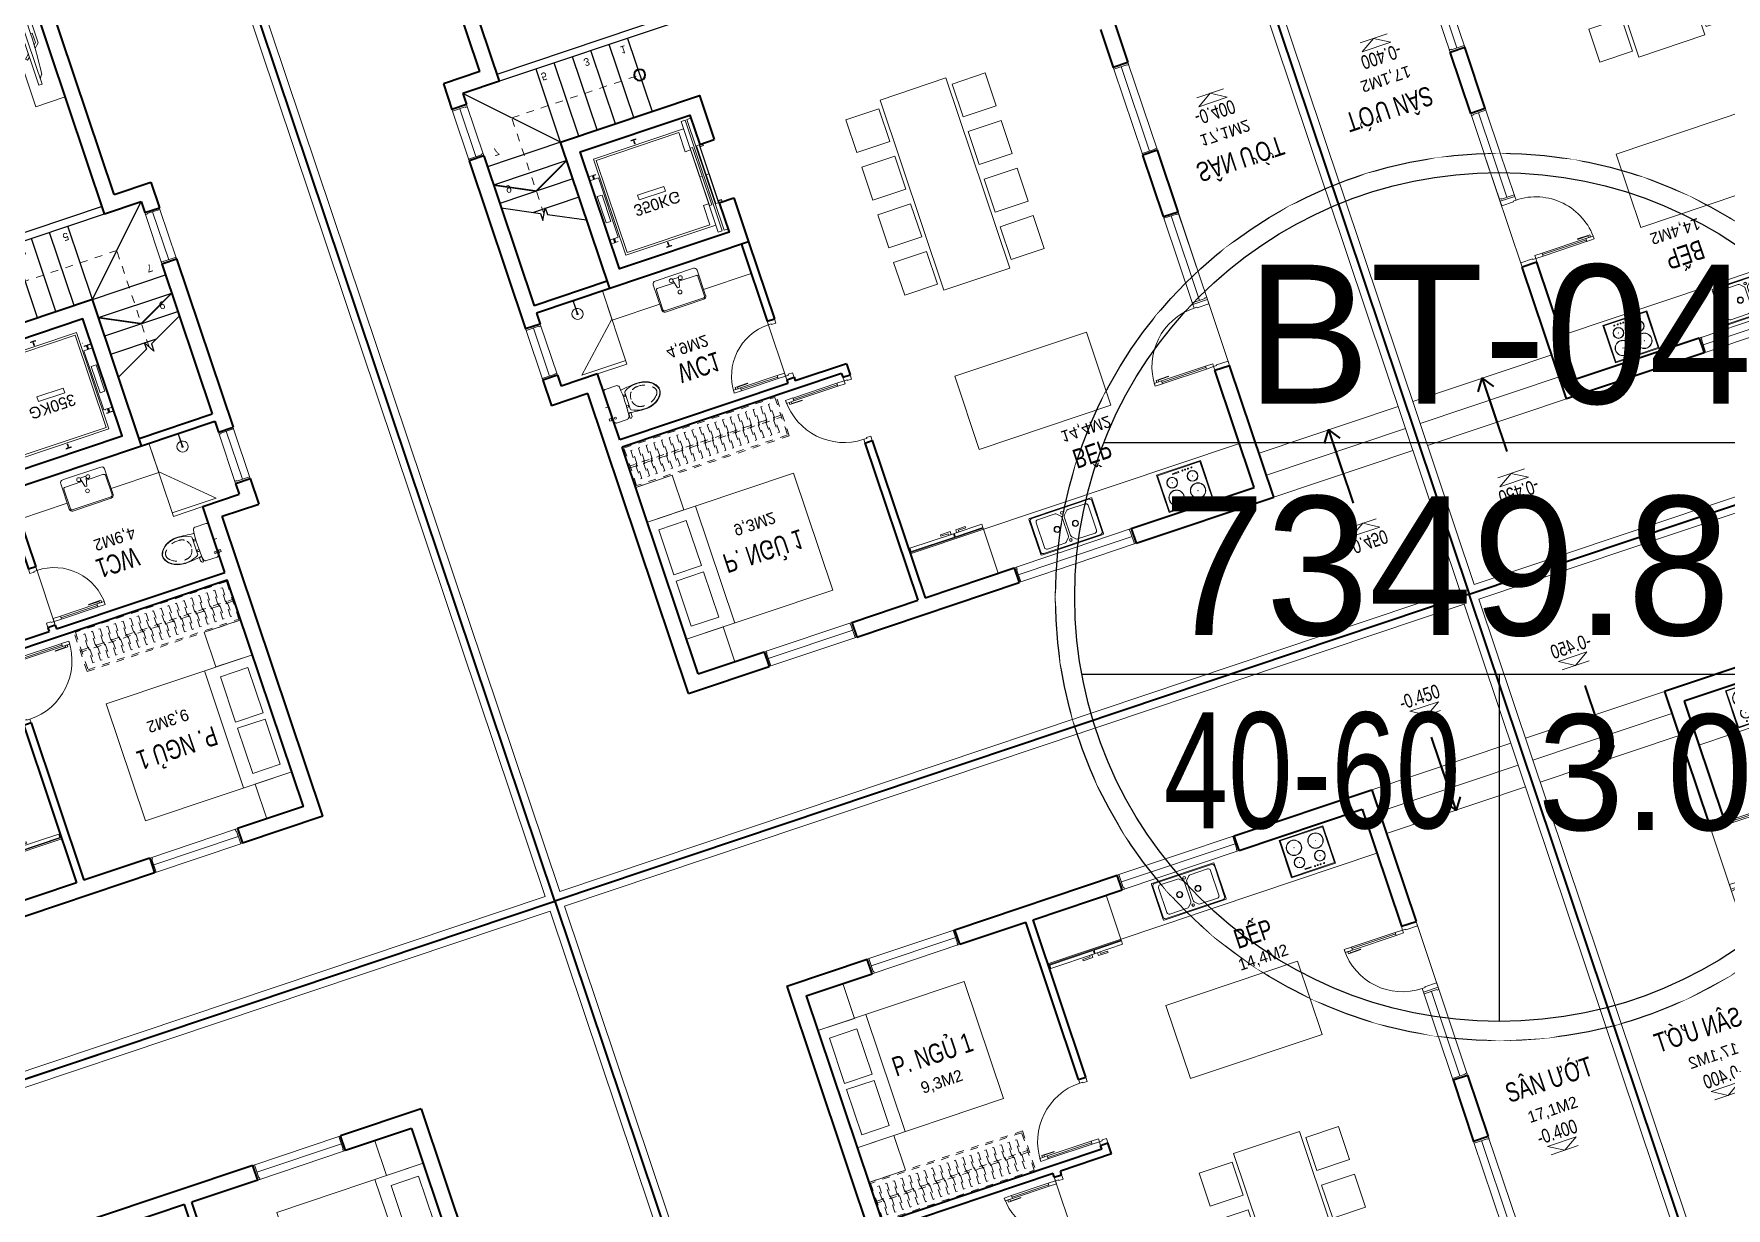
# Model space of a CAD drawing. Header units: metres. Extents: x 551291 to 569219, y 2064429 to 2066248.
# Drawn here: x 552785.29 to 552807.22, y 2065608.43 to 2065623.65 of the extents above; entities that cross this region are included whole.
import ezdxf
from ezdxf.enums import TextEntityAlignment as Align

# ---------------------------------------------------------------- set-up
doc = ezdxf.new("R2010")
doc.units = ezdxf.units.M
for name, pattern in [('$AUDIT_BAD_LTYPE2', [0]), ('CENTER', [2, 1.25, -0.25, 0.25, -0.25]), ('DASHDOT2', [0.5, 0.25, -0.125, 0, -0.125]), ('DOT', [0.25, 0, -0.25]), ('HIDDEN2', [0.1875, 0.125, -0.0625]), ('X-5M-G-MB PHONGNGU$0$HIDDEN2', [0.1875, 0.125, -0.0625]), ('xref-thap C (mb tang 32-2)$0$HIDDEN', [0.375, 0.25, -0.125])]:
    doc.linetypes.add(name, pattern=pattern)
doc.layers.get('0').update_dxf_attribs({"linetype": 'CONTINUOUS'})
for name, color, linetype, lineweight in [('-CONCRETE', 1, 'CONTINUOUS', 35), ('-DOOR', 137, 'CONTINUOUS', 9), ('-FURNITURE', 46, 'CONTINUOUS', 9), ('-KH', 143, 'CONTINUOUS', 13), ('-LINE1', 7, 'CONTINUOUS', 18), ('-LINE2', 252, 'CONTINUOUS', 9), ('-TEXT', 7, 'CONTINUOUS', 15), ('-WALL', 4, 'CONTINUOUS', 35)]:
    doc.layers.add(name, color=color, linetype=linetype, lineweight=lineweight)
for name, color, linetype in [('1-NETMANH', 8, 'CONTINUOUS'), ('ChiaLo', 128, 'CENTER'), ('ghi_chu', 7, 'CONTINUOUS'), ('loKBT', 42, 'CONTINUOUS'), ('SOLO', 7, 'CONTINUOUS'), ('TEXT25', 2, 'CONTINUOUS')]:
    doc.layers.add(name, color=color, linetype=linetype)
doc.styles.add('1', font='arial.ttf')
doc.styles.add('avh', font='')
doc.styles.add('kieuchuDim', font='arial.ttf', dxfattribs={"width": 0.75})
doc.styles.add('T1', font='', dxfattribs={"height": 200})
doc.styles.get('avh').set_extended_font_data('.VnAvantH')
doc.styles.get('T1').set_extended_font_data('VNgeometric Light')
doc.dimstyles.new('1-100A3', dxfattribs={"dimscale": 100, "dimtxt": 2, "dimasz": 1.2, "dimexe": 1.8, "dimexo": 0, "dimgap": 0.75, "dimtad": 1, "dimdec": 0, "dimzin": 0, "dimdsep": 46, "dimtxsty": 'kieuchuDim', "dimblk": 'ARCHTICK', "dimcen": 0, "dimdle": 1.8, "dimclrd": 256, "dimclre": 256, "dimclrt": 7, "dimadec": 0, "dimazin": 0, "dimtfac": 0.0001, "dimtdec": 0, "dimtix": 1, "dimtmove": 2, "dimatfit": 3, "dimldrblk": 'ARCHTICK', "dimfxl": 0, "dimtolj": 1, "dimtzin": 0, "dimarcsym": 0})

# ---------------------------------------------------------------- blocks, each defined once
blk = doc.blocks.new('sl')
at = {"layer": 'ghi_chu', "color": 158}
blk.add_circle((0, 0), 5.75, dxfattribs=at)
at = {"color": 158, "linetype": 'DOT'}
blk.add_wipeout([(0, 5.75), (0.97, 5.668), (1.864, 5.439), (2.472, 5.191), (3.131, 4.823), (3.79, 4.324), (4.429, 3.666), (4.911, 2.991), (5.204, 2.446), (5.532, 1.568), (5.698, 0.768), (5.75, 0), (5.686, -0.853), (5.496, -1.69), (5.233, -2.383), (4.825, -3.127), (4.383, -3.722), (3.93, -4.198), (2.994, -4.909), (2.42, -5.216), (1.535, -5.541), (0.627, -5.716), (0, -5.75), (-0.858, -5.686), (-1.594, -5.525), (-2.409, -5.221), (-3.139, -4.817), (-3.718, -4.386), (-4.312, -3.804), (-4.852, -3.086), (-5.211, -2.43), (-5.524, -1.596), (-5.686, -0.854), (-5.75, 0), (-5.661, 1.007), (-5.488, 1.715), (-5.12, 2.617), (-4.439, 3.655), (-3.548, 4.525), (-2.721, 5.065), (-1.721, 5.487), (-0.805, 5.693)], dxfattribs=at).dxf.layer = 'ghi_chu'
at = {"layer": 'ghi_chu', "color": 32}
for points in [[(-5.123, 2), (5.123, 2)], [(-5.408, -1), (5.408, -1)], [(0, -1), (0, -5.5)]]:
    blk.add_lwpolyline(points, dxfattribs=at)
at = {"layer": 'ghi_chu'}
blk.add_circle((0, 0), 5.5, dxfattribs=at)
at = {"layer": 'ghi_chu', "style": 'avh'}
for tag, height, p in [('SOLO', 1.25, (0, 2.506)), ('DT', 1.5, (-0.015, -0.494))]:
    blk.add_attdef(tag, text='', height=height, dxfattribs=at).set_placement(p, align=Align.CENTER)
blk.add_attdef('MD', text='', height=1.25, dxfattribs=at).set_placement((-0.502, -2.997), align=Align.RIGHT)
blk.add_attdef('TC', (0.5, -3.02), '', height=1.25, dxfattribs=at)
blk = doc.blocks.new('A$Ca351c59e')
at = {"layer": '-FURNITURE'}
for points in [[(200, 1555), (650, 1555), (650, 2005), (200, 2005), (200, 1555)], [(850, 1555), (1300, 1555), (1300, 2005), (850, 2005), (850, 1555)], [(1500, 1555), (1950, 1555), (1950, 2005), (1500, 2005), (1500, 1555)], [(2150, 1555), (2600, 1555), (2600, 2005), (2150, 2005), (2150, 1555)], [(100, 602), (2700, 602), (2700, 1502), (100, 1502), (100, 602)], [(200, 550), (650, 550), (650, 100), (200, 100), (200, 550)], [(850, 550), (1300, 550), (1300, 100), (850, 100), (850, 550)], [(1500, 550), (1950, 550), (1950, 100), (1500, 100), (1500, 550)], [(2150, 550), (2600, 550), (2600, 100), (2150, 100), (2150, 550)]]:
    blk.add_lwpolyline(points, dxfattribs=at)
blk = doc.blocks.new('*U1146')
at = {"linetype": '$AUDIT_BAD_LTYPE2'}
for p, q in [((70, 100), (70, 700)), ((90, 700), (90, 100))]:
    blk.add_line(p, q, dxfattribs=at)
for points in [[(50, 700), (90, 700), (90, 800), (50, 800), (50, 700)], [(50, 703), (50, 100)], [(50, 100), (90, 100), (90, 0), (50, 0), (50, 100)]]:
    blk.add_lwpolyline(points)
for points in [[(118, 595), (118, 764), (90, 764), (90, 736), (113, 736), (113, 595)], [(0, 0), (50, 0), (50, -40), (60, -40), (60, -100), (0, -100)], [(900, 0), (850, 0), (850, -40), (840, -40), (840, -100), (900, -100)]]:
    blk.add_lwpolyline(points, close=True)
at = {"linetype": '$AUDIT_BAD_LTYPE2', "ltscale": 0.3}
blk.add_arc((50, 0), 800, 0, 90, dxfattribs=at)
blk = doc.blocks.new('A$C14986441')
at = {"ltscale": 3}
for p, q in [((-250, 420), (-250, -420)), ((240, 430), (-240, 430)), ((-200, 325), (-200, 87)), ((170, 355), (-170, 355)), ((200, 87), (200, 325)), ((250, -420), (250, 420)), ((-191, 66), (-149, 24)), ((-128, 15), (128, 15)), ((149, 24), (191, 66)), ((-200, -325), (-200, -87)), ((-191, -66), (-149, -24)), ((-128, -15), (128, -15)), ((149, -24), (191, -66)), ((200, -87), (200, -325)), ((-240, -430), (240, -430)), ((170, -355), (-170, -355))]:
    blk.add_line(p, q, dxfattribs=at)
blk.add_lwpolyline([(240, -390), (240, 390, 0.414214), (210, 420), (-210, 420, 0.414214), (-240, 390), (-240, -390, 0.414214), (-210, -420), (210, -420, 0.414214)], format="xyb", close=True, dxfattribs=at)
for centre, radius in [((-186, 0), 17.5), ((0, 125), 40), ((0, 125), 35), ((185, 0), 17.5), ((0, -125), 40), ((0, -125), 35)]:
    blk.add_circle(centre, radius, dxfattribs=at)
for centre, radius, start, end in [((-240, 420), 10, 90, 180), ((-170, 325), 30, 90, 180), ((170, 325), 30, 0, 90), ((240, 420), 10, 0, 90), ((-170, 87), 30, 180, 225), ((-128, 45), 30, 225, 270), ((128, 45), 30, 270, 315), ((170, 87), 30, 315, 0), ((-170, -87), 30, 135, 180), ((-128, -45), 30, 90, 135), ((128, -45), 30, 45, 90), ((170, -87), 30, 0, 45), ((-240, -420), 10, 180, 270), ((-170, -325), 30, 180, 270), ((170, -325), 30, 270, 0), ((240, -420), 10, 270, 0)]:
    blk.add_arc(centre, radius, start, end, dxfattribs=at)
blk = doc.blocks.new('A$C23F441E4')
at = {"ltscale": 3}
blk.add_lwpolyline([(-300, 0), (-300, -510), (300, -510), (300, 0), (-300, 0)], dxfattribs=at)
for points in [[(-290, -10), (-290, -500), (290, -500), (290, -10)], [(-100, -46), (-15, -46), (-15, -56), (-100, -56)]]:
    blk.add_lwpolyline(points, close=True, dxfattribs=at)
for centre, radius in [((-139, -156), 70), ((-139, -156), 67), ((-139, -156), 2), ((37, -48), 6.6), ((74, -48), 6.6), ((139, -156), 70), ((139, -156), 67), ((112, -48), 6.6), ((139, -156), 2), ((160, -48), 6.6), ((-147, -359), 100), ((-147, -359), 97), ((-147, -359), 2), ((147, -359), 100), ((147, -359), 97), ((147, -359), 2)]:
    blk.add_circle(centre, radius, dxfattribs=at)
blk = doc.blocks.new('A$C55AD6C8F')
at = {"ltscale": 3}
for p, q in [((-670, 624), (-670, 1000)), ((-670, 1000), (-624, 1000)), ((-624, 1000), (-624, 624)), ((0, 1000), (-615, 1000)), ((-615, 1000), (-615, 0)), ((0, 0), (0, 1000)), ((-624, 624), (-670, 624)), ((-670, 613), (-670, 18)), ((-624, 613), (-670, 613)), ((-624, 18), (-624, 613)), ((-670, 18), (-624, 18)), ((-615, 0), (0, 0))]:
    blk.add_line(p, q, dxfattribs=at)
at = {"ltscale": 3, "elevation": 0}
for points in [[(-670, 688), (-670, 657), (-710, 657), (-710, 788), (-691, 788), (-691, 688)], [(-670, 549), (-670, 580), (-710, 580), (-710, 449), (-691, 449), (-691, 549)]]:
    blk.add_lwpolyline(points, close=True, dxfattribs=at)
blk = doc.blocks.new('*U1144')
at = {"ltscale": 10}
for p, q in [((0, 3201), (0, 0)), ((200, 3156), (200, 45)), ((400, 3156), (400, 0)), ((400, 0), (0, 0))]:
    blk.add_line(p, q, dxfattribs=at)
for points in [[(400, 3201), (400, 3156), (50, 3156), (50, 3141), (0, 3141), (0, 3201)], [(400, 0), (400, 45), (50, 45), (50, 60), (0, 60), (0, 0)]]:
    blk.add_lwpolyline(points, close=True, dxfattribs=at)
blk = doc.blocks.new('*U1145')
at = {"ltscale": 10}
for p, q in [((0, 2400), (0, 0)), ((200, 2355), (200, 45)), ((400, 2355), (400, 0)), ((400, 0), (0, 0))]:
    blk.add_line(p, q, dxfattribs=at)
for points in [[(400, 2400), (400, 2355), (50, 2355), (50, 2340), (0, 2340), (0, 2400)], [(400, 0), (400, 45), (50, 45), (50, 60), (0, 60), (0, 0)]]:
    blk.add_lwpolyline(points, close=True, dxfattribs=at)
blk = doc.blocks.new('*U1202')
at = {"linetype": '$AUDIT_BAD_LTYPE2'}
for p, q in [((70, 100), (70, 600)), ((90, 600), (90, 100))]:
    blk.add_line(p, q, dxfattribs=at)
for points in [[(50, 600), (90, 600), (90, 700), (50, 700), (50, 600)], [(50, 603), (50, 100)], [(50, 100), (90, 100), (90, 0), (50, 0), (50, 100)]]:
    blk.add_lwpolyline(points)
for points in [[(118, 495), (118, 664), (90, 664), (90, 636), (113, 636), (113, 495)], [(0, 0), (50, 0), (50, -40), (60, -40), (60, -100), (0, -100)], [(800, 0), (750, 0), (750, -40), (740, -40), (740, -100), (800, -100)]]:
    blk.add_lwpolyline(points, close=True)
at = {"linetype": '$AUDIT_BAD_LTYPE2', "ltscale": 0.3}
blk.add_arc((50, 0), 700, 0, 90, dxfattribs=at)
blk = doc.blocks.new('shower')
for points in [[(180919, -32316), (180912, -32316), (180912, -32147), (180919, -32147)], [(180929, -32327), (180902, -32327), (180902, -32316), (180929, -32316)]]:
    blk.add_lwpolyline(points, close=True)
for radius, start, end in [(72, 272.7907, 267.2093), (8.35, 294.8355, 245.1645)]:
    blk.add_arc((180916, -32147), radius, start, end)
blk = doc.blocks.new('A$C18091ED7')
for p, q in [((0, -42), (0, 0)), ((146, -27), (179, -27)), ((146, -27), (146, -30)), ((146, -30), (166, -30)), ((153, -37), (146, -30)), ((152, 0), (152, -27)), ((152, 0), (179, 0)), ((153, -37), (166, -37)), ((153, -40), (153, -37)), ((153, -40), (178, -40)), ((153, -40), (178, -40)), ((153, -40), (153, -42)), ((185, -30), (166, -30)), ((178, -37), (166, -37)), ((185, -30), (178, -37)), ((178, -37), (178, -40)), ((178, -40), (178, -42)), ((179, 0), (179, -27)), ((179, -27), (185, -27)), ((185, -27), (185, -30)), ((-83, -267), (-83, -300)), ((-83, -278), (-83, -288)), ((-61, -290), (-83, -290)), ((-63, -265), (-81, -265)), ((-61, -267), (-61, -300)), ((61, -267), (61, -300)), ((61, -290), (83, -290)), ((63, -265), (81, -265)), ((83, -267), (83, -300)), ((83, -278), (83, -288)), ((165, -262), (165, -290)), ((168, -260), (228, -260)), ((168, -292), (207, -292)), ((231, -274), (231, -262))]:
    blk.add_line(p, q)
for points in [[(230, -219, -0.137407), (225, -235), (222, -241, -0.236081), (198, -255, -0.051961), (-198, -255, -0.236081), (-222, -241), (-225, -235, -0.137407), (-230, -219), (-230, -72, -0.198912), (-226, -63), (-209, -46, -0.198912), (-200, -42), (0, -42), (200, -42, -0.198912), (209, -46), (226, -63, -0.198912), (230, -72)], [(144, -619, -0.212405), (26, -734, -0.027685), (-1, -739, -0.022279), (-26, -734, -0.212405), (-144, -619, -0.142796), (-167, -428, -0.093005), (-128, -309, -0.256439), (-111, -300), (0, -300), (111, -300, -0.256439), (128, -309, -0.093005), (167, -428, -0.142796)]]:
    blk.add_lwpolyline(points, format="xyb", close=True)
at = {"linetype": 'xref-thap C (mb tang 32-2)$0$HIDDEN', "ltscale": 100}
blk.add_lwpolyline([(61, -669, -0.199031), (0, -699, -0.199031), (-61, -669, -0.218924), (-132, -478, -0.153791), (-112, -404, -0.236701), (0, -348, -0.236701), (112, -404, -0.153791), (132, -478, -0.218924)], format="xyb", close=True, dxfattribs=at)
blk.add_circle((166, -78), 13.9)
for centre, radius, start, end in [((-81, -267), 1.98, 90, 180), ((-63, -267), 1.98, 0, 90), ((63, -267), 1.98, 90, 180), ((81, -267), 1.98, 0, 90), ((168, -262), 2.47, 90, 180), ((168, -290), 2.47, 180, 270), ((207, -277), 15.5, 270, 306.4659), ((168, -225), 80.1, 306.4659, 320.3123), ((228, -274), 2.47, 320.3123, 0)]:
    blk.add_arc(centre, radius, start, end)
for points in [[(-156, -259), (-157, -267), (-164, -328), (-169, -385), (-184, -528), (-136, -679), (-50, -735), (-20, -741), (0, -744)], [(156, -259), (157, -267), (164, -328), (169, -385), (184, -528), (136, -679), (50, -735), (20, -741), (0, -744)]]:
    blk.add_open_spline(points, degree=3, knots=[130.613938, 130.613938, 130.613938, 130.613938, 152.852109, 311.129351, 417.703951, 561.383393, 697.692632, 710.812262, 710.812262, 710.812262, 710.812262])
blk = doc.blocks.new('A$C1BFB365B')
for p, q in [((0, 512), (0, -13)), ((387, 550), (38, 550)), ((100, 281), (100, 515)), ((119, 534), (388, 534)), ((407, 515), (407, -17)), ((425, -13), (425, 512)), ((50, 212), (50, 287)), ((175, 262), (75, 287)), ((75, 212), (175, 237)), ((175, 237), (175, 262)), ((100, -17), (100, 219)), ((38, -50), (387, -50)), ((388, -35), (119, -35))]:
    blk.add_line(p, q)
for centre in [(63, 312), (237, 250), (63, 187)]:
    blk.add_circle(centre, 25)
for centre, radius, start, end in [((38, 512), 37.5, 90, 180), ((119, 515), 18.8, 90, 180), ((387, 512), 37.5, 0, 90), ((388, 515), 18.8, 0, 90), ((38, -13), 37.5, 180, 270), ((119, -17), 18.8, 180, 270), ((387, -13), 37.5, 270, 0), ((388, -17), 18.8, 270, 0)]:
    blk.add_arc(centre, radius, start, end)
blk = doc.blocks.new('*U1142')
at = {"linetype": '$AUDIT_BAD_LTYPE2'}
for p, q in [((70, 100), (70, 700)), ((90, 700), (90, 100))]:
    blk.add_line(p, q, dxfattribs=at)
for points in [[(50, 700), (90, 700), (90, 800), (50, 800), (50, 700)], [(50, 703), (50, 100)], [(50, 100), (90, 100), (90, 0), (50, 0), (50, 100)]]:
    blk.add_lwpolyline(points)
for points in [[(118, 595), (118, 764), (90, 764), (90, 736), (113, 736), (113, 595)], [(0, 0), (50, 0), (50, -40), (60, -40), (60, -200), (0, -200)], [(900, 0), (850, 0), (850, -40), (840, -40), (840, -200), (900, -200)]]:
    blk.add_lwpolyline(points, close=True)
at = {"linetype": '$AUDIT_BAD_LTYPE2', "ltscale": 0.3}
blk.add_arc((50, 0), 800, 0, 90, dxfattribs=at)
blk = doc.blocks.new('*U1143')
at = {"ltscale": 10}
for p, q in [((0, 2400), (0, 0)), ((200, 2355), (200, 45)), ((400, 2355), (400, 0)), ((400, 0), (0, 0))]:
    blk.add_line(p, q, dxfattribs=at)
for points in [[(400, 2400), (400, 2355), (50, 2355), (50, 2340), (0, 2340), (0, 2400)], [(400, 0), (400, 45), (50, 45), (50, 60), (0, 60), (0, 0)]]:
    blk.add_lwpolyline(points, close=True, dxfattribs=at)
blk = doc.blocks.new('_ArchTick')
at = {"color": 0, "linetype": 'ByBlock', "const_width": 0.15}
blk.add_lwpolyline([(-0.5, -0.5), (0.5, 0.5)], dxfattribs=at)
blk = doc.blocks.new('*U1141')
at = {"ltscale": 10}
for p, q in [((0, 1400), (0, 0)), ((200, 1355), (200, 45)), ((400, 1355), (400, 0)), ((400, 0), (0, 0))]:
    blk.add_line(p, q, dxfattribs=at)
for points in [[(400, 1400), (400, 1355), (50, 1355), (50, 1340), (0, 1340), (0, 1400)], [(400, 0), (400, 45), (50, 45), (50, 60), (0, 60), (0, 0)]]:
    blk.add_lwpolyline(points, close=True, dxfattribs=at)
blk = doc.blocks.new('*U1138')
at = {"linetype": 'X-5M-G-MB PHONGNGU$0$HIDDEN2'}
for points in [[(0, 600), (0, 0), (2291, 0), (2291, 600)], [(2271, 580), (2271, 20), (20, 20), (20, 580)], [(2271, 287), (2271, 313), (20, 313), (20, 287)], [(114, 319), (109, 319), (109, 280), (114, 280)], [(228, 319), (223, 319), (223, 280), (228, 280)], [(342, 319), (337, 319), (337, 280), (342, 280)], [(456, 319), (451, 319), (451, 280), (456, 280)], [(570, 319), (565, 319), (565, 280), (570, 280)], [(684, 319), (679, 319), (679, 280), (684, 280)], [(798, 319), (793, 319), (793, 280), (798, 280)], [(912, 319), (907, 319), (907, 280), (912, 280)], [(1026, 319), (1021, 319), (1021, 280), (1026, 280)], [(1140, 319), (1135, 319), (1135, 280), (1140, 280)], [(1254, 319), (1249, 319), (1249, 280), (1254, 280)], [(1368, 319), (1363, 319), (1363, 280), (1368, 280)], [(1482, 319), (1477, 319), (1477, 280), (1482, 280)], [(1596, 319), (1591, 319), (1591, 280), (1596, 280)], [(1710, 319), (1705, 319), (1705, 280), (1710, 280)], [(1824, 319), (1819, 319), (1819, 280), (1824, 280)], [(1938, 319), (1933, 319), (1933, 280), (1938, 280)], [(2052, 319), (2047, 319), (2047, 280), (2052, 280)], [(2166, 319), (2161, 319), (2161, 280), (2166, 280)]]:
    blk.add_lwpolyline(points, close=True, dxfattribs=at)
for points in [[(122, 313), (122, 515), (100, 515), (100, 313)], [(236, 313), (236, 515), (214, 515), (214, 313)], [(350, 313), (350, 515), (328, 515), (328, 313)], [(464, 313), (464, 515), (442, 515), (442, 313)], [(578, 313), (578, 515), (556, 515), (556, 313)], [(692, 313), (692, 515), (670, 515), (670, 313)], [(806, 313), (806, 515), (784, 515), (784, 313)], [(920, 313), (920, 515), (898, 515), (898, 313)], [(1034, 313), (1034, 515), (1012, 515), (1012, 313)], [(1148, 313), (1148, 515), (1126, 515), (1126, 313)], [(1262, 313), (1262, 515), (1240, 515), (1240, 313)], [(1376, 313), (1376, 515), (1354, 515), (1354, 313)], [(1490, 313), (1490, 515), (1468, 515), (1468, 313)], [(1604, 313), (1604, 515), (1582, 515), (1582, 313)], [(1718, 313), (1718, 515), (1696, 515), (1696, 313)], [(1832, 313), (1832, 515), (1810, 515), (1810, 313)], [(1946, 313), (1946, 515), (1924, 515), (1924, 313)], [(2060, 313), (2060, 515), (2038, 515), (2038, 313)], [(2174, 313), (2174, 515), (2152, 515), (2152, 313)], [(100, 287), (100, 92), (122, 92), (122, 287)], [(214, 287), (214, 92), (236, 92), (236, 287)], [(328, 287), (328, 92), (350, 92), (350, 287)], [(442, 287), (442, 92), (464, 92), (464, 287)], [(556, 287), (556, 92), (578, 92), (578, 287)], [(670, 287), (670, 92), (692, 92), (692, 287)], [(784, 287), (784, 92), (806, 92), (806, 287)], [(898, 287), (898, 92), (920, 92), (920, 287)], [(1012, 287), (1012, 92), (1034, 92), (1034, 287)], [(1126, 287), (1126, 92), (1148, 92), (1148, 287)], [(1240, 287), (1240, 92), (1262, 92), (1262, 287)], [(1354, 287), (1354, 92), (1376, 92), (1376, 287)], [(1468, 287), (1468, 92), (1490, 92), (1490, 287)], [(1582, 287), (1582, 92), (1604, 92), (1604, 287)], [(1696, 287), (1696, 92), (1718, 92), (1718, 287)], [(1810, 287), (1810, 92), (1832, 92), (1832, 287)], [(1924, 287), (1924, 92), (1946, 92), (1946, 287)], [(2038, 287), (2038, 92), (2060, 92), (2060, 287)], [(2152, 287), (2152, 92), (2174, 92), (2174, 287)]]:
    blk.add_lwpolyline(points, dxfattribs=at)
blk = doc.blocks.new('XR.MB.LM123$0$tvi 1')
blk.add_lwpolyline([(29, 0), (29, -1000), (0, -1000), (0, 0)], close=True)
for points in [[(29, -50), (52, -81)], [(-24, -236), (-39, -252)], [(0, -285), (-39, -252)], [(0, -256), (-24, -236)], [(70, -315), (111, -350), (111, -650), (70, -685)], [(89, -446), (89, -360), (71, -345)], [(89, -554), (89, -640), (71, -655)], [(89, -446), (73, -446)], [(89, -554), (73, -554)], [(0, -715), (-39, -748)], [(-24, -764), (-39, -748)], [(0, -744), (-24, -764)], [(29, -950), (52, -919)]]:
    blk.add_lwpolyline(points)
blk.add_arc((-4025, -500), 4099, 354.1311, 5.8689)
blk = doc.blocks.new('THANG M 350KG')
at = {"layer": '-CONCRETE'}
for points in [[(1200, -1700), (1800, -1700), (1800, 200), (-200, 200), (-200, -1700), (400, -1700)], [(1200, -1500), (1600, -1500), (1600, 0), (0, 0), (0, -1500), (400, -1500)], [(400, -1500), (400, -1700)], [(1200, -1500), (1200, -1700)]]:
    blk.add_lwpolyline(points, dxfattribs=at)
at = {"layer": '-LINE2', "linetype": 'Continuous', "ltscale": 2}
for p, q in [((142, -134), (1458, -134)), ((142, -1365), (142, -134)), ((170, -161), (1430, -161)), ((170, -1293), (170, -161)), ((299, -101), (296, -101)), ((341, -19), (341, -46)), ((344, -19), (341, -19)), ((341, -98), (341, -71)), ((344, -19), (344, -46)), ((344, -98), (344, -71)), ((389, -51), (349, -51)), ((389, -54), (349, -54)), ((389, -63), (349, -63)), ((389, -66), (349, -66)), ((392, -57), (392, -60)), ((395, -57), (395, -60)), ((1205, -57), (1205, -60)), ((1208, -57), (1208, -60)), ((1211, -51), (1251, -51)), ((1211, -54), (1251, -54)), ((1211, -63), (1251, -63)), ((1211, -66), (1251, -66)), ((1211, -101), (1214, -101)), ((1256, -19), (1259, -19)), ((1256, -19), (1256, -46)), ((1256, -98), (1256, -71)), ((1259, -19), (1259, -46)), ((1259, -98), (1259, -71)), ((1430, -1293), (1430, -161)), ((1458, -1365), (1458, -134)), ((170, -1293), (431, -1293)), ((431, -1365), (431, -1293)), ((1430, -1293), (1168, -1293)), ((1168, -1365), (1168, -1293)), ((1556, -1365), (44, -1365)), ((44, -1419), (44, -1365)), ((1556, -1419), (44, -1419)), ((1556, -1446), (44, -1446)), ((44, -1446), (44, -1500)), ((44, -1500), (400, -1500)), ((400, -1496), (400, -1504)), ((400, -1496), (431, -1496)), ((400, -1504), (409, -1504)), ((400, -1532), (400, -1541)), ((400, -1532), (409, -1532)), ((401, -1497), (401, -1503)), ((401, -1497), (430, -1497)), ((401, -1503), (409, -1503)), ((401, -1533), (401, -1539)), ((401, -1533), (409, -1533)), ((1195, -1456), (404, -1456)), ((404, -1456), (404, -1492)), ((1195, -1492), (404, -1492)), ((1191, -1369), (409, -1369)), ((409, -1399), (409, -1369)), ((1191, -1399), (409, -1399)), ((409, -1503), (409, -1504)), ((409, -1532), (409, -1533)), ((430, -1497), (430, -1539)), ((1168, -1496), (431, -1496)), ((431, -1496), (431, -1541)), ((800, -1369), (800, -1399)), ((800, -1456), (800, -1492)), ((1168, -1496), (1168, -1541)), ((1200, -1496), (1168, -1496)), ((1170, -1497), (1170, -1539)), ((1199, -1497), (1170, -1497)), ((1191, -1399), (1191, -1369)), ((1199, -1503), (1191, -1503)), ((1191, -1503), (1191, -1504)), ((1200, -1504), (1191, -1504)), ((1191, -1532), (1191, -1533)), ((1200, -1532), (1191, -1532)), ((1199, -1533), (1191, -1533)), ((1195, -1456), (1195, -1492)), ((1199, -1497), (1199, -1503)), ((1199, -1533), (1199, -1539)), ((1200, -1496), (1200, -1504)), ((1556, -1500), (1200, -1500)), ((1200, -1532), (1200, -1541)), ((1556, -1419), (1556, -1365)), ((1556, -1446), (1556, -1500)), ((400, -1541), (431, -1541)), ((401, -1539), (430, -1539)), ((1200, -1541), (1168, -1541)), ((1199, -1539), (1170, -1539))]:
    blk.add_line(p, q, dxfattribs=at)
for points in [[(395, 0), (395, -117), (1205, -117), (1205, 0)], [(620, -26), (980, -26), (980, -91), (620, -91)], [(768, -526), (832, -526), (832, -886), (768, -886)]]:
    blk.add_lwpolyline(points, close=True, dxfattribs=at)
for points in [[(98, -710), (124, -710, 0.414214), (125, -709), (125, -706), (125, -702, 0.414214), (124, -701), (98, -701, -0.256978), (94, -704), (82, -704, -0.414214), (79, -701), (76, -675, 0.414214), (74, -672), (69, -672), (69, -706), (69, -739), (74, -739, 0.414214), (76, -737), (79, -710, -0.414214), (82, -707), (94, -707, -0.256978), (98, -710)], [(1502, -710), (1476, -710, -0.414214), (1475, -709), (1475, -706), (1475, -702, -0.414214), (1476, -701), (1502, -701, 0.256978), (1506, -704), (1518, -704, 0.414214), (1521, -701), (1524, -675, -0.414214), (1526, -672), (1531, -672), (1531, -706), (1531, -739), (1526, -739, -0.414214), (1524, -737), (1521, -710, 0.414214), (1518, -707), (1506, -707, 0.256978), (1502, -710)]]:
    blk.add_lwpolyline(points, format="xyb", dxfattribs=at)
for centre, radius, start, end in [((349, -46), 8.46, 180, 270), ((349, -71), 8.46, 90, 180), ((349, -46), 5.58, 180, 270), ((349, -71), 5.58, 90, 180), ((389, -57), 5.58, 0, 90), ((389, -57), 2.7, 0, 90), ((389, -60), 5.58, 270, 0), ((389, -60), 2.7, 270, 0), ((1211, -57), 5.58, 90, 180), ((1211, -60), 5.58, 180, 270), ((1211, -57), 2.7, 90, 180), ((1211, -60), 2.7, 180, 270), ((1251, -46), 5.58, 270, 0), ((1251, -46), 8.46, 270, 0), ((1251, -71), 8.46, 0, 90), ((1251, -71), 5.58, 0, 90)]:
    blk.add_arc(centre, radius, start, end, dxfattribs=at)
blk = doc.blocks.new('*U1121')
at = {"ltscale": 10}
for p, q in [((0, 2400), (0, 0)), ((200, 2355), (200, 45)), ((400, 2355), (400, 0)), ((400, 0), (0, 0))]:
    blk.add_line(p, q, dxfattribs=at)
for points in [[(400, 2400), (400, 2355), (50, 2355), (50, 2340), (0, 2340), (0, 2400)], [(400, 0), (400, 45), (50, 45), (50, 60), (0, 60), (0, 0)]]:
    blk.add_lwpolyline(points, close=True, dxfattribs=at)
blk = doc.blocks.new('MAU M1BT')
at = {"layer": '-DOOR'}
blk.add_line((999, 10600), (1199, 10600), dxfattribs=at)
at = {"layer": '-FURNITURE'}
for p, q in [((-5943, 12625), (-5943, 11025)), ((-3500, 12499), (999, 12500)), ((-6600, 9000), (-6200, 9000)), ((-6200, 9000), (-6200, 8000))]:
    blk.add_line(p, q, dxfattribs=at)
for points in [[(-6600, 13100), (-6101, 13100), (-6101, 12625), (-6600, 12625)], [(-6491, 12485), (-6115, 12485), (-6115, 11867), (-6491, 11867)], [(-6491, 11165), (-6115, 11165), (-6115, 11782), (-6491, 11782)], [(-2222, 11500), (-2222, 10500), (-422, 10500), (-422, 11500)], [(-6600, 10550), (-6101, 10550), (-6101, 11025), (-6600, 11025)], [(-6600, 1400), (-6600, 3400), (-6200, 3400), (-6200, 1400)]]:
    blk.add_lwpolyline(points, close=True, dxfattribs=at)
for points in [[(-6600, 12625), (-4600, 12625), (-4600, 11025), (-6600, 11025), (-6600, 12625)], [(-6200, 8950), (-6800, 8950), (-6200, 8385)], [(-5550, 8399), (-6200, 8399), (-6200, 8000), (-4300, 8000), (-4300, 8399), (-4950, 8399)]]:
    blk.add_lwpolyline(points, dxfattribs=at)
at = {"layer": '-KH'}
for p, q in [((2002, 13988), (2370, 13988)), ((1899, 8077), (2267, 8077))]:
    blk.add_line(p, q, dxfattribs=at)
for points in [[(2381, 14106), (1991, 14106), (2186, 13988)], [(2278, 8195), (1888, 8195), (2083, 8077)]]:
    blk.add_lwpolyline(points, close=True, dxfattribs=at)
at = {"layer": '-KH', "linetype": 'HIDDEN2', "ltscale": 5}
blk.add_lwpolyline([(-6600, 6816), (-6600, 5500), (-4850, 5500)], dxfattribs=at)
at = {"layer": '-KH'}
for points in [[(2186, 13988), (2186, 14106), (2381, 14106), (2186, 13988)], [(2083, 8077), (2083, 8195), (2278, 8195), (2083, 8077)]]:
    blk.add_solid(points, dxfattribs=at)
at = {"layer": '-LINE1'}
for p, q in [((1200, 13300), (3100, 13300)), ((1200, 13000), (3100, 13000)), ((1200, 12700), (3100, 12700)), ((1200, 9400), (1199, 11500))]:
    blk.add_line(p, q, dxfattribs=at)
at = {"layer": '-LINE1', "ltscale": 10}
blk.add_lwpolyline([(2760, -4600), (3100, -4600), (3100, 15200), (-9200, 15200), (-9200, -4600), (-3500, -4600)], dxfattribs=at)
at = {"layer": '-LINE2'}
blk.add_line((-4300, 9050), (-4300, 9850), dxfattribs=at)
at = {"layer": '-WALL'}
for p, q in [((-6800, 13300), (-5700, 13300)), ((-6800, 13300), (-6800, 9200)), ((-5700, 13100), (-5700, 13300)), ((-4500, 13300), (-2281, 13300)), ((-4500, 13100), (-4500, 13300)), ((-2281, 13100), (-2281, 13300)), ((-681, 13300), (1200, 13300)), ((-681, 13100), (-681, 13300)), ((1200, 13300), (1200, 11500)), ((-6600, 13100), (-5700, 13100)), ((-6600, 13100), (-6600, 10000)), ((-4500, 13100), (-3600, 13100)), ((-3600, 10950), (-3600, 13100)), ((-3500, 13100), (-2281, 13100)), ((-3500, 10950), (-3500, 13100)), ((-681, 13100), (1000, 13100)), ((1000, 13100), (1000, 11500)), ((1000, 11500), (1200, 11500)), ((-3601, 10950), (-3500, 10950)), ((-3600, 10000), (-6600, 10000)), ((-4300, 9900), (-6600, 9900)), ((-6600, 9900), (-6600, 9000)), ((-4300, 9850), (-4300, 9900)), ((-3500, 9900), (-4200, 9900)), ((-4200, 9850), (-4200, 9900)), ((-3600, 10050), (-3500, 10050)), ((-3600, 10000), (-3600, 10050)), ((-3500, 9900), (-3500, 10050)), ((-4300, 9850), (-4200, 9850)), ((1000, 9400), (1200, 9400)), ((1000, 9400), (1000, 8560)), ((1200, 9400), (1200, 8560)), ((-7300, 8850), (-7300, 9200)), ((-6800, 9200), (-7300, 9200)), ((-7100, 8850), (-7100, 9000)), ((-6600, 9000), (-7100, 9000)), ((-4300, 8000), (-4300, 9050)), ((-4300, 9050), (-4200, 9050)), ((-4200, 8000), (-4200, 9050)), ((-7100, 8850), (-7300, 8850)), ((-7300, 5850), (-7300, 8150)), ((-7100, 8150), (-7300, 8150)), ((-7100, 8000), (-7100, 8150)), ((-6100, 8000), (-7100, 8000)), ((-7100, 5850), (-7100, 7900)), ((-6100, 7900), (-7100, 7900)), ((1000, 6840), (1000, 7360)), ((1200, 7360), (1000, 7360)), ((1200, 6840), (1200, 7360)), ((-7100, 5850), (-7300, 5850)), ((-7300, 4800), (-7300, 5150)), ((-7100, 5150), (-7300, 5150)), ((-7100, 5000), (-7100, 5150)), ((-6600, 5000), (-7100, 5000)), ((-6600, 5000), (-6600, 0)), ((-6800, 4800), (-7300, 4800)), ((-6800, 4800), (-6800, -200))]:
    blk.add_line(p, q, dxfattribs=at)
blk.add_lwpolyline([(-9300, -4700), (3200, -4700), (3200, 15300), (-9300, 15300)], close=True, dxfattribs=at)
for points in [[(1200, 8560), (1000, 8560)], [(1200, 7360), (1000, 7360)]]:
    blk.add_lwpolyline(points, dxfattribs=at)
at = {"layer": '-WALL', "const_width": 20}
blk.add_lwpolyline([(-7100, 6250), (-6600, 6500), (-6100, 6250)], dxfattribs=at)
at = {"layer": '-WALL'}
blk.add_circle((-4850, 5500), 72.3, dxfattribs=at)
at = {"layer": '1-NETMANH', "linetype": 'DASHDOT2'}
blk.add_line((-6097, 12604), (-6097, 12604), dxfattribs=at)
at = {"layer": 'SOLO'}
for p, q in [((-6100, 6750), (-6724, 6750)), ((-6100, 6500), (-7100, 6500)), ((-6100, 6250), (-7100, 6250)), ((-6100, 6000), (-7100, 6000)), ((-6100, 6000), (-6100, 5000)), ((-5850, 6000), (-5850, 5000)), ((-5600, 6000), (-5600, 5000)), ((-5350, 6000), (-5350, 5000)), ((-5100, 6000), (-5100, 5000)), ((-4850, 5000), (-4850, 6000))]:
    blk.add_line(p, q, dxfattribs=at)
for points in [[(-7100, 6562), (-6642, 6791), (-6642, 6888), (-6558, 6743), (-6558, 6833), (-6100, 7062)], [(-6100, 6000), (-7100, 5000)]]:
    blk.add_lwpolyline(points, dxfattribs=at)
blk.add_lwpolyline([(-6600, 4900), (-4200, 4900), (-4200, 5000), (-6600, 5000)], close=True, dxfattribs=at)
at = {"layer": '-DOOR', "xscale": 0.5000000000000001, "yscale": 0.5000000000000001, "zscale": 0.5000000000000001}
for name, p, rotation in [('*U1145', (-4500, 13100), 90), ('*U1144', (-681, 13100), 90), ('*U1143', (1199, 10600), 180), ('*U1141', (-7100, 8850), 180), ('*U1121', (1200, 8560), 180), ('*U1141', (-7100, 5850), 180)]:
    blk.add_blockref(name, p, dxfattribs=dict(at, rotation=rotation))
at = {"layer": '-DOOR', "xscale": -1, "rotation": 90}
for name, p in [('*U1142', (999, 11500)), ('*U1202', (-4300, 9850))]:
    blk.add_blockref(name, p, dxfattribs=at)
at = {"layer": '-DOOR', "rotation": 90.00000000000001}
blk.add_blockref('*U1146', (-3600, 10050), dxfattribs=at)
at = {"layer": '-FURNITURE', "xscale": -1}
for name, p, rotation in [('A$C55AD6C8F', (-3500, 13099), 270), ('A$C23F441E4', (150, 12549), 180)]:
    blk.add_blockref(name, p, dxfattribs=dict(at, rotation=rotation))
at = {"layer": '-FURNITURE'}
for name, p, rotation in [('A$C14986441', (-1470, 12805), 270), ('A$C18091ED7', (-6643, 9450), 89.99999999999999)]:
    blk.add_blockref(name, p, dxfattribs=dict(at, rotation=rotation))
at = {"layer": '-FURNITURE', "extrusion": (0, 0, -1)}
for name, p, xscale, yscale, zscale, rotation in [('*U1138', (6600, 10550), 0.916666666665974, 0.916666666665974, -0.916666666665974, 180), ('XR.MB.LM123$0$tvi 1', (6325, 1649), -1.5, 1.5, 1.5, 180.0036897224083)]:
    blk.add_blockref(name, p, dxfattribs=dict(at, xscale=xscale, yscale=yscale, zscale=zscale, rotation=rotation))
at = {"layer": '-FURNITURE', "extrusion": (0, 0, -1), "xscale": -1, "zscale": -1, "rotation": 270}
blk.add_blockref('A$C1BFB365B', (5000, 8095), dxfattribs=at)
at = {"layer": '-FURNITURE', "xscale": -1}
blk.add_blockref('shower', (174316, 40326), dxfattribs=at)
at = {"layer": '-WALL', "rotation": 90}
for name, p in [('A$Ca351c59e', (-498, 6700)), ('THANG M 350KG', (-5900, 6200))]:
    blk.add_blockref(name, p, dxfattribs=at)
at = {"layer": '-TEXT', "style": '1', "width": 0.75}
for s, p in [('-0.450', (1899, 14154)), ('-0.400', (1797, 8243))]:
    blk.add_text(s, height=180, dxfattribs=at).set_placement(p)
at = {"layer": '-TEXT', "color": 2, "width": 0.75}
for s, p in [('BẾP', (-1103, 11893)), ('P. NGỦ 1', (-5828, 11736)), ('WC1', (-5604, 9212)), ('SÂN ƯỚT', (1598, 8884))]:
    blk.add_text(s, height=250, dxfattribs=at).set_placement(p)
at = {"layer": '-TEXT', "style": 'T1'}
for s, p in [('9', (-6968, 6310)), ('7', (-6968, 5803)), ('5', (-6067, 5072)), ('3', (-5485, 5072)), ('1', (-4985, 5072))]:
    blk.add_text(s, height=100, rotation=360, dxfattribs=at).set_placement(p)
at = {"layer": 'TEXT25', "style": 'T1'}
for s, p in [('14,4M2', (-1162, 11616)), ('9,3M2', (-5568, 11415)), ('4,9M2', (-5664, 8961)), ('17,1M2', (1767, 8552)), ('350KG', (-5477, 7078))]:
    blk.add_text(s, height=150, rotation=360, dxfattribs=at).set_placement(p)
at = {"layer": '-KH', "ltscale": 15}
blk.add_leader([(2150, 12700), (2150, 13300)], dimstyle='1-100A3', override={"dimasz": 1.5, "dimtad": 0, "dimldrblk": 'Open90'}, dxfattribs=at)

msp = doc.modelspace()

# ---------------------------------------------------------------- linework, layer by layer
at = {"layer": 'ChiaLo', "ltscale": 5}
for points in [[(552891.357, 2065645.741), (552715.974, 2065586.883)], [(552797.529, 2065635.349), (552810.256, 2065597.427)], [(552785.679, 2065631.372), (552798.405, 2065593.45)]]:
    msp.add_lwpolyline(points, dxfattribs=at)
at = {"layer": 'loKBT'}
for points in [[(552809.38, 2065639.326), (552797.529, 2065635.349), (552803.893, 2065616.388), (552815.743, 2065620.365)], [(552797.529, 2065635.349), (552785.679, 2065631.372), (552792.042, 2065612.411), (552803.893, 2065616.388)], [(552785.679, 2065631.372), (552773.829, 2065627.395), (552780.192, 2065608.434), (552792.042, 2065612.411)], [(552815.743, 2065620.365), (552803.893, 2065616.388), (552810.256, 2065597.427), (552822.106, 2065601.404)], [(552803.893, 2065616.388), (552792.042, 2065612.411), (552798.405, 2065593.45), (552810.256, 2065597.427)], [(552792.042, 2065612.411), (552780.192, 2065608.434), (552786.555, 2065589.473), (552798.405, 2065593.45)]]:
    msp.add_lwpolyline(points, close=True, dxfattribs=at)

# ---------------------------------------------------------------- block references
at = {"layer": '-WALL'}
for p, xscale, yscale, zscale, rotation in [((552778.358, 2065623.957), 0.0009999999999999998, 0.0009999999999999998, 0.0009999999999999998, 198.5514996286848), ((552788.094, 2065594.947), -0.0009999999999999998, 0.001, 0.001, 18.55149986703843)]:
    msp.add_blockref('MAU M1BT', p, dxfattribs=dict(at, xscale=xscale, yscale=yscale, zscale=zscale, rotation=rotation))

# ---------------------------------------------------------------- next in the draw order: block references
at = {"layer": 'ghi_chu'}
ref = msp.add_blockref('sl', (552804.281, 2065616.353), dxfattribs=at)
ref.add_attrib('DT', '7349.88', dxfattribs={"height": 1.8, "style": 'avh'}).set_placement((552804.266, 2065615.859), align=Align.CENTER)
ref.add_attrib('MD', '40-60', dxfattribs={"height": 1.5, "style": 'avh', "width": 0.75}).set_placement((552803.779, 2065613.357), align=Align.RIGHT)
ref.add_attrib('TC', '3.0', (552804.781, 2065613.333), dxfattribs={"height": 1.5, "style": 'avh'})
ref.add_attrib('SOLO', 'Bt-04', dxfattribs={"height": 1.8, "style": 'avh'}).set_placement((552804.281, 2065618.859), align=Align.CENTER)

# ---------------------------------------------------------------- next in the draw order: block references
at = {"layer": '-WALL'}
for p, xscale, yscale, zscale, rotation in [((552802.059, 2065631.911), 0.0009999999999999998, 0.0009999999999999998, 0.0009999999999999998, 198.5514996286848), ((552795.991, 2065629.875), -0.001, 0.001, 0.001, 198.5514997574432), ((552811.794, 2065602.901), -0.0009999999999999998, 0.001, 0.001, 18.55149986703843), ((552805.726, 2065600.865), 0.001, 0.001, 0.001, 18.55149973828003)]:
    msp.add_blockref('MAU M1BT', p, dxfattribs=dict(at, xscale=xscale, yscale=yscale, zscale=zscale, rotation=rotation))

doc.saveas('drawing.dxf')
